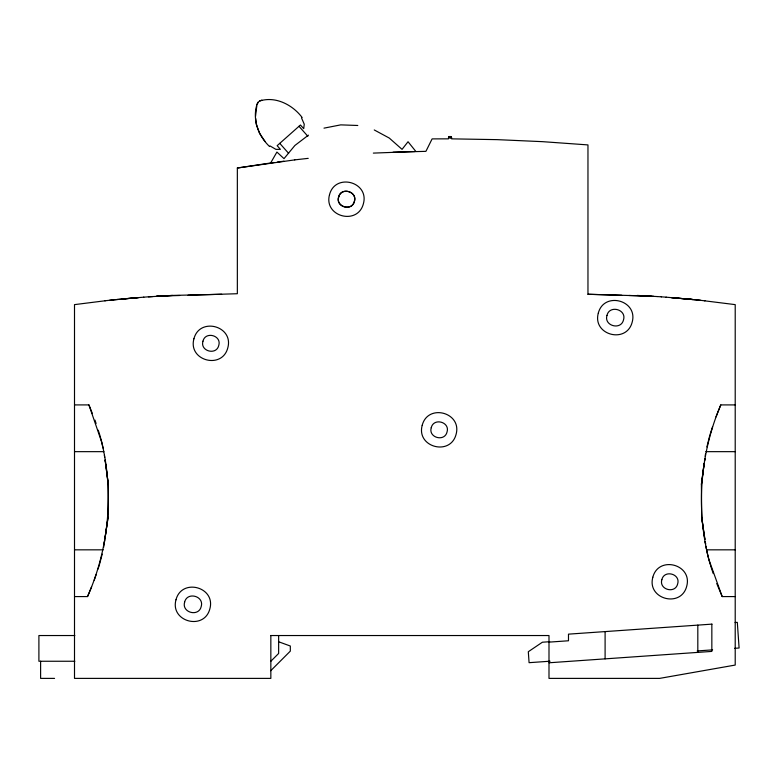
<?xml version="1.0" encoding="UTF-8"?>
<svg xmlns="http://www.w3.org/2000/svg" width="778" height="778" viewBox="0 0 778 778"><rect width="100%" height="100%" fill="white"/><g stroke="black" fill="none" stroke-linecap="round" stroke-linejoin="round"><path stroke-width="1.17" d="M104.145 543.987L108.084 517.244L108.307 484.305L105.74 464.641M704.839 539.31L701.63 517.244L701.406 484.305L704.139 463.464M701.406 484.305L704.236 463.318M704.557 460.984L704.868 458.65M705.189 456.326L705.5 453.992M704.479 461.101L704.81 458.738M103.581 547.498L104.622 540.525M104.962 538.191L108.084 517.244M256.973 104.408L258.306 102.035L256.973 104.408L255.524 116.369M706.901 446.942L709.711 435.738M256.575 105.808C252.617 120.6 258.666 136.218 269.538 146.507L270.122 145.992L275.898 149.366L280.401 149.366L277.143 145.69L300.454 125.005L303.712 128.671L304.247 124.208L301.582 118.062L302.165 117.546C292.596 104.738 275.159 95.733 259.337 101.13L261.855 100.08M102.19 554.111L99.399 564.721M710.061 434.62L712.56 426.821M94.226 580.262L96.102 574.689M97.979 569.117L99.098 565.771M735.21 404.91L720.788 404.91C700.083 453.506 695.843 508.248 708.836 559.45L710.324 564.721M74.503 596.58L87.525 596.58C108.939 548.286 113.977 493.612 101.733 442.225L100.294 436.818M716.013 416.872L720.788 404.91M87.525 596.58L91.6 586.807M270.841 661.251L278.641 653.462L278.641 635.538M270.725 670.724L290.32 651.118L290.32 646.022L278.641 641.772M308.438 135.139L294.872 145.486L284.009 158.644L276.91 152.06L270.656 162.962L273.914 162.514M323.998 128.146L340.745 124.869L357.792 125.482M188.052 295.251L237.348 293.724L237.348 168.009L294.804 159.869M237.348 168.009L271.162 162.903M277.396 162.048L283.941 161.202M107.043 300.541L74.503 304.626L74.503 678.387L270.841 678.387L270.841 635.538M294.706 159.879L308.224 158.352M104.884 300.785L105.429 300.716M107.014 300.541L113.189 299.89M113.043 299.9L117.439 299.452M109.601 300.269L138.542 297.566L117.225 299.472M122.039 299.005L143.813 297.167M143.58 297.177L152.819 296.535M711.987 624.131L568.485 634.148L568.485 640.771L548.996 642.132M735.084 622.517L737.311 622.361L739.1 648.006L734.656 648.317M549.667 641.714L542.392 642.22L528.311 651.721L529.079 662.681L550.056 661.212M697.185 650.933L712.599 649.863M548.996 662.778L711.841 651.41L711.841 624.141M148.433 296.826L172.473 295.426L221.672 294.269M158.848 296.155L156.261 296.311L172.473 295.426M373.343 153.101L414.917 151.535M393.055 152.187L425.916 151.35L432.111 138.892L448.468 138.844M160.443 296.058L179.65 295.504M448.925 136.938L451.133 136.938M74.503 404.91L88.925 404.91L92.407 413.604M74.503 451.658L103.902 451.658M705.811 451.658L735.21 451.658M74.503 549.832L103.231 549.832M706.482 549.832L735.21 549.832M716.762 583.549L722.188 596.58L735.21 596.58M74.834 635.538L38.9 635.538L38.9 661.251L74.834 661.251M270.676 635.538L548.996 635.538L548.996 678.387L659.637 678.387L735.21 665.064L735.21 304.626L700.2 300.269M54.567 678.387L40.612 678.387L40.612 661.251M451.59 138.854L497.093 139.641L542.567 141.664L587.964 144.912L587.964 294.269L621.7 295.261M587.964 294.269L651.04 296.165M628.935 295.475L649.426 296.068M637.192 295.426L657.186 296.554M651.011 296.165L653.676 296.33M657.05 296.544L661.436 296.836M661.232 296.826L666.279 297.186M666.046 297.177L692.624 299.491L687.82 299.024M696.825 299.919L671.326 297.575L700.268 300.279L696.68 299.9M704.44 300.736L704.975 300.794M374.257 129.955L389.272 138.056L402.061 149.357L408.042 141.732L415.909 151.516M298.995 126.299L307.835 136.257M279.769 143.366L288.619 153.334M265.123 141.547L259.551 133.369L256.215 124.042L255.719 118.557M722.188 596.58L708.836 559.45L706.745 550.902M88.925 404.91L101.733 442.225L103.085 448.118M710.615 565.771L713.241 573.571M95.004 420.13L96.083 423.475M98.222 430.166L100.012 435.738M705.208 541.653L705.568 543.987M701.63 517.244L704.926 539.358M705.267 541.683L705.617 544.007M705.967 546.341L706.307 548.665M105.409 462.278L105.069 459.915L108.307 484.305M104.369 455.159L104.69 457.483M697.817 625.123L697.817 652.392M605.099 631.59L605.099 658.869M193.926 338.78C187.819 360.7 222.129 369.9 227.798 347.854C233.915 325.924 199.596 316.734 193.926 338.78M202.961 341.202C199.858 351.248 216.43 355.682 218.764 345.432C221.866 335.386 205.295 330.942 202.961 341.202M175.984 599.789C169.876 621.719 204.186 630.909 209.856 608.863C215.973 586.943 181.653 577.743 175.984 599.789M184.639 602.104C181.391 612.636 198.75 617.285 201.201 606.548C204.449 596.016 187.09 591.368 184.639 602.104M329.522 194.675C323.415 216.595 357.724 225.795 363.394 203.748C369.511 181.819 335.192 172.628 329.522 194.675M338.556 197.087C335.454 207.143 352.026 211.577 354.36 201.327C357.462 191.281 340.89 186.837 338.556 197.087M422.211 425.284C416.094 447.204 450.413 456.404 456.083 434.357C462.19 412.428 427.881 403.237 422.211 425.284M431.245 427.706C428.143 437.751 444.715 442.196 447.049 431.936C450.151 421.89 433.579 417.446 431.245 427.706M598.311 313.106C592.194 335.026 626.504 344.226 632.174 322.18C638.291 300.25 603.971 291.06 598.311 313.106M606.966 315.421C603.709 325.943 621.077 330.601 623.518 319.855C626.776 309.333 609.407 304.675 606.966 315.421M652.83 577.237C646.712 599.157 681.022 608.357 686.692 586.311C692.809 564.381 658.489 555.191 652.83 577.237M661.854 579.659C658.752 589.705 675.323 594.149 677.657 583.889C680.769 573.843 664.188 569.399 661.854 579.659M338.809 196.63C335.114 206.481 351.393 211.898 354.33 201.794C358.026 191.952 341.746 186.535 338.809 196.63M450.812 136.685L449.081 136.802L451.59 138.037L450.812 136.685M451.59 138.037L448.468 138.037A1.556 1.556 0 0 1 450.034 136.481A1.556 1.556 0 0 1 451.59 138.037"/></g></svg>
